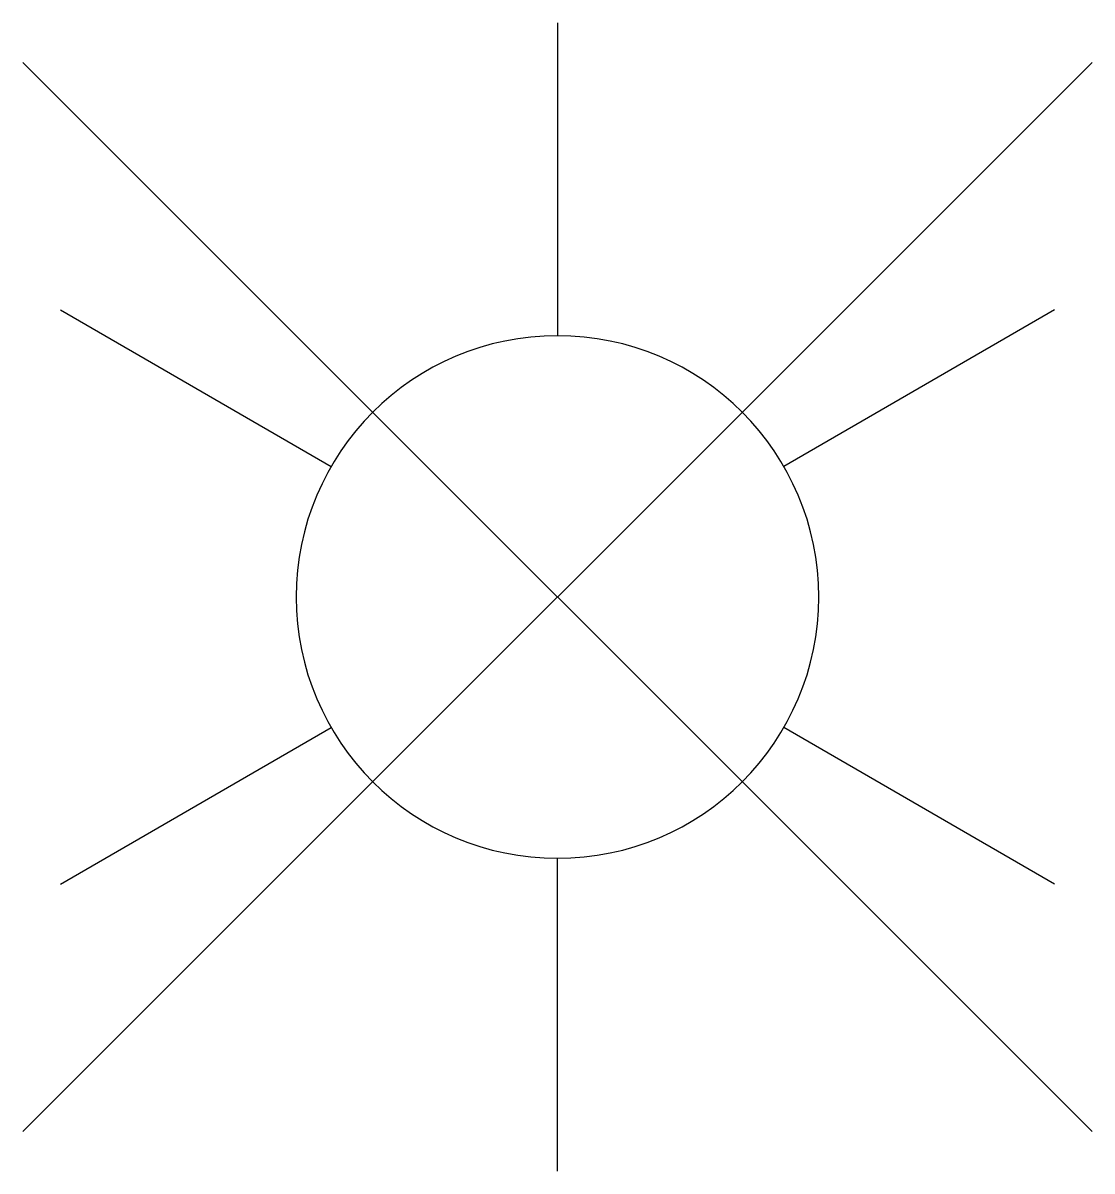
# Model space of a CAD drawing. Extents: x -1.77 to 1.77, y -1.9 to 1.9.
import ezdxf

# ---------------------------------------------------------------- set-up
doc = ezdxf.new("R2010")
doc.units = 0

msp = doc.modelspace()

# ---------------------------------------------------------------- linework, layer by layer
at = {"color": 7, "flags": 128}
for points in [[(0, 1.8981), (0, 0.864)], [(-1.6438, 0.9491), (-0.7482, 0.432)], [(1.6438, 0.9491), (0.7482, 0.432)], [(-1.6438, -0.9491), (-0.7482, -0.432)], [(1.6438, -0.9491), (0.7482, -0.432)], [(0, -1.8981), (0, -0.864)]]:
    msp.add_lwpolyline(points, dxfattribs=at)
at = {"color": 7}
for points in [[(-1.7678, -1.7678), (1.7678, 1.7678)], [(1.7678, -1.7678), (-1.7678, 1.7678)]]:
    msp.add_lwpolyline(points, dxfattribs=at)
msp.add_lwpolyline([(0, 0.864, 1), (0, -0.864, 1)], format="xyb", close=True, dxfattribs=at)

doc.saveas('drawing.dxf')
